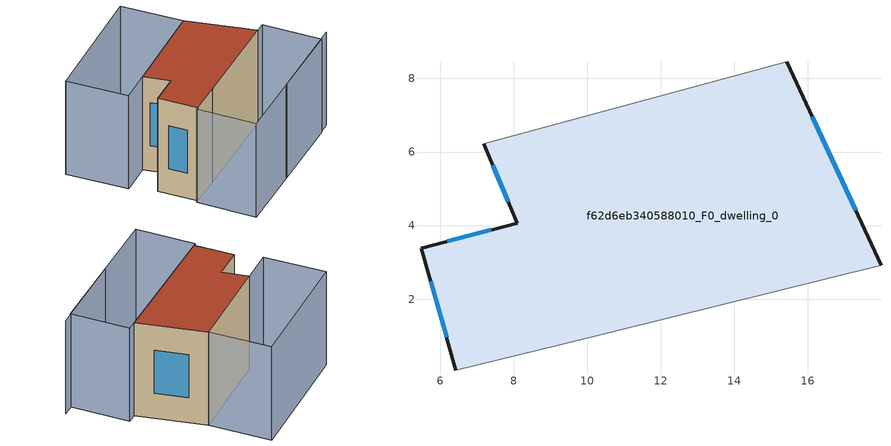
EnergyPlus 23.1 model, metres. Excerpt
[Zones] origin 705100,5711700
f62d6eb340588010_F0_dwelling_0
 floor ground (EU_floor_Construction): 15.43,8.45 17.99,2.92 9.26,0.76 6.43,0.07 5.49,3.38 8.09,4.07 7.19,6.22 z0
 wall outside (EU_wall_Construction): 7.19,6.22 8.09,4.07 5.49,3.38 6.43,0.07 / 17.99,2.92 15.43,8.45 z0:9
 wall adiabatic (EU_wall_Construction): 15.43,8.45 7.19,6.22 / 6.43,0.07 9.26,0.76 17.99,2.92 z0:9
 window (EU_Window_Construction): 7.43,5.64 7.85,4.65 / 17.3,4.41 16.12,6.96 / 5.74,2.49 6.17,0.96 / 7.39,3.88 6.19,3.57 z2.43:6.57
 roof outside (EU_roof_Construction): 17.99,2.92 15.43,8.45 7.19,6.22 8.09,4.07 5.49,3.38 6.43,0.07 9.26,0.76 z9
shading: 13.28,-3.56 21.07,-1.59 / 6.16,0 18.83,3.13 / 18.83,3.13 20.06,-1.89 / 20.06,-1.89 7.4,-5.01 / 7.4,-5.01 6.16,0 / 15.43,8.45 4.37,5.46 / 4.37,5.46 2.95,10.71 / 2.95,10.71 14.01,13.69 / 14.01,13.69 15.43,8.45 z0:9
[Building]
EU S2 Campaign: North Axis=0; Terrain=City; Solar Distribution=FullExterior
[Site:Location]
London: Latitude=51.5; Longitude=-0.5; Time Zone=0; Elevation=25
[SizingPeriod:WeatherFileDays]
AnnualSizingPeriod: Begin Month=1; Begin Day of Month=1; End Month=12; End Day of Month=31; Day of Week for Start Day=Monday; Use Weather File Daylight Saving Period=No; Use Weather File Rain and Snow Indicators=No
[MATERIAL]
EU_InternalMass_Material: Roughness=MediumRough; Thickness=0.1; Conductivity=1; Density=1800; Specific Heat=900; Thermal Absorptance=0.9; Solar Absorptance=0.7; Visible Absorptance=0.7
[MATERIAL:NOMASS] Roughness=MediumRough; Thermal Absorptance=0.9; Solar Absorptance=0.7; Visible Absorptance=0.7
Name | Thermal Resistance
EU_wall_NoMass | 0.555556
EU_roof_NoMass | 0.510204
EU_floor_NoMass | 1.68919
[WINDOWMATERIAL:SIMPLEGLAZINGSYSTEM]
EU_Window_SimpleGlazing: UFactor=3.96; Solar Heat Gain Coefficient=0.85; Visible Transmittance=0.85
[CONSTRUCTION]
EU_wall_Construction: EU_wall_NoMass
EU_roof_Construction: EU_roof_NoMass
EU_floor_Construction: EU_floor_NoMass
EU_InternalMass_Construction: EU_InternalMass_Material
EU_Window_Construction: EU_Window_SimpleGlazing
[ZONE]
f62d6eb340588010_F0_dwelling_0: Type=1; Multiplier=1; Ceiling Height=autocalculate; Volume=550.731; Floor Area=autocalculate; Part of Total Floor Area=Yes
[INTERNALMASS]
f62d6eb340588010_F0_dwelling_0_EU_InternalMass: Construction=EU_InternalMass_Construction; Zone or ZoneList=f62d6eb340588010_F0_dwelling_0; Surface Area=61.1927
[OTHEREQUIPMENT]
EU_Step8_InternalGain_f62d6eb340588010_F0_dwelling_0_f000: Fuel Type=Electricity; Zone or ZoneList or Space or SpaceList=f62d6eb340588010_F0_dwelling_0; Schedule=EU_Step8_GainSchedule_f62d6eb340588010_F0_dwelling_0_f000; Design Level Calculation Method=Watts/Area; Power per Zone Floor Area=1; Fraction Latent=0; Fraction Radiant=0; Fraction Lost=0; Carbon Dioxide Generation Rate=0; EndUse Subcategory=EU_Step8_InternalGains
[ZONEVENTILATION:DESIGNFLOWRATE]
EU_ConstantAir_f62d6eb340588010_F0_dwelling_0: Zone or ZoneList or Space or SpaceList=f62d6eb340588010_F0_dwelling_0; Schedule=EU_AlwaysOn; Design Flow Rate Calculation Method=AirChanges/Hour; Air Changes per Hour=0.48; Ventilation Type=Natural; Fan Pressure Rise=0; Fan Total Efficiency=1; Constant Term Coefficient=1; Temperature Term Coefficient=0; Velocity Term Coefficient=0; Velocity Squared Term Coefficient=0; Minimum Indoor Temperature=-100; Maximum Indoor Temperature=100; Delta Temperature=-100; Minimum Outdoor Temperature=-100; Maximum Outdoor Temperature=100; Maximum Wind Speed=40
[HVACTEMPLATE:THERMOSTAT]
EU_HeatOnly_f62d6eb340588010_F0_dwelling_0: Constant Heating Setpoint=20; Constant Cooling Setpoint=50
[HVACTEMPLATE:ZONE:IDEALLOADSAIRSYSTEM]
f62d6eb340588010_F0_dwelling_0: Template Thermostat=EU_HeatOnly_f62d6eb340588010_F0_dwelling_0; System Availability Schedule=EU_AlwaysOn; Maximum Heating Supply Air Temperature=50; Minimum Cooling Supply Air Temperature=13; Maximum Heating Supply Air Humidity Ratio=0.0156; Minimum Cooling Supply Air Humidity Ratio=0.0077; Heating Limit=NoLimit; Cooling Limit=NoLimit; Heating Availability Schedule=EU_AlwaysOn; Cooling Availability Schedule=EU_CoolingOff; Dehumidification Control Type=ConstantSensibleHeatRatio; Cooling Sensible Heat Ratio=0.7; Dehumidification Setpoint=60; Humidification Control Type=None; Humidification Setpoint=30; Outdoor Air Method=None; Outdoor Air Flow Rate per Person=0.00944; Outdoor Air Flow Rate per Zone Floor Area=0; Outdoor Air Flow Rate per Zone=0; Demand Controlled Ventilation Type=None; Outdoor Air Economizer Type=NoEconomizer; Heat Recovery Type=None; Sensible Heat Recovery Effectiveness=0.7; Latent Heat Recovery Effectiveness=0.65
[SIZING:ZONE]
f62d6eb340588010_F0_dwelling_0: Zone Cooling Design Supply Air Temperature Input Method=SupplyAirTemperature; Zone Cooling Design Supply Air Temperature=13; Zone Heating Design Supply Air Temperature Input Method=SupplyAirTemperature; Zone Heating Design Supply Air Temperature=50; Zone Cooling Design Supply Air Humidity Ratio=0.008; Zone Heating Design Supply Air Humidity Ratio=0.008; Cooling Design Air Flow Method=DesignDay; Cooling Design Air Flow Rate=0; Cooling Minimum Air Flow per Zone Floor Area=0.000762; Cooling Minimum Air Flow=0; Cooling Minimum Air Flow Fraction=0.2; Heating Design Air Flow Method=DesignDay; Heating Design Air Flow Rate=0; Heating Maximum Air Flow per Zone Floor Area=0.002032; Heating Maximum Air Flow=0.141576; Heating Maximum Air Flow Fraction=0.3; Account for Dedicated Outdoor Air System=No; Dedicated Outdoor Air System Control Strategy=NeutralSupplyAir; Dedicated Outdoor Air Low Setpoint Temperature for Design=autosize; Dedicated Outdoor Air High Setpoint Temperature for Design=autosize; Zone Load Sizing Method=Sensible Load Only No Latent Load; Zone Latent Cooling Design Supply Air Humidity Ratio Input Method=HumidityRatioDifference; Zone Cooling Design Supply Air Humidity Ratio Difference=0.005; Zone Latent Heating Design Supply Air Humidity Ratio Input Method=HumidityRatioDifference; Zone Humidification Design Supply Air Humidity Ratio Difference=0.005
[SCHEDULE:CONSTANT]
Name | Hourly Value
EU_AlwaysOn | 1
EU_CoolingOff | 0
[SCHEDULE:FILE]
EU_Step8_GainSchedule_f62d6eb340588010_F0_dwelling_0_f000: File=../../schedules/f62d6eb340588010/f62d6eb340588010_F0_dwelling_0_f000_gain.csv; Column Number=1; Rows to Skip at Top=0; Number of Hours of Data=8760; Column Separator=Comma; Interpolate to Timestep=No; Minutes per Item=60; Adjust Schedule for Daylight Savings=Yes
